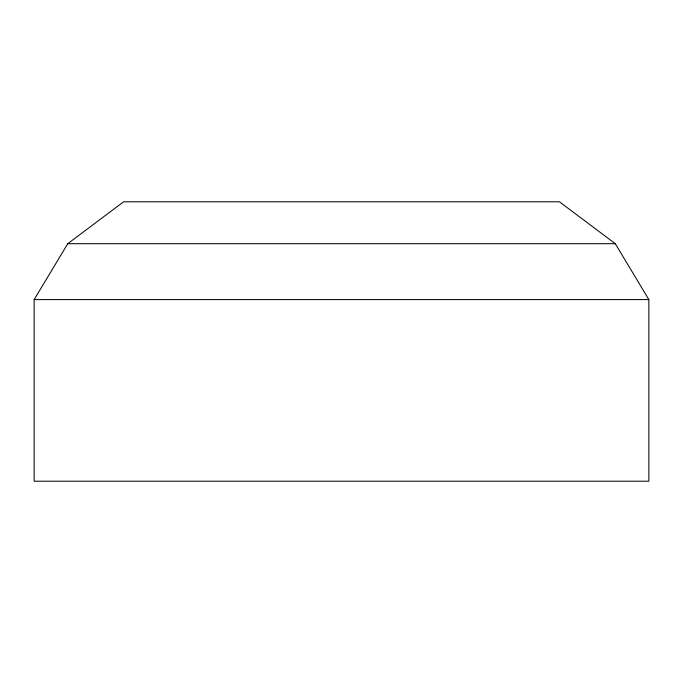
<?xml version="1.0" encoding="UTF-8"?>
<svg xmlns="http://www.w3.org/2000/svg" width="683" height="683" viewBox="0 0 683 683"><rect width="100%" height="100%" fill="white"/><g stroke="black" fill="none" stroke-linecap="round" stroke-linejoin="round"><path stroke-width="1.02" d="M34.15 299.589L67.762 243.703L123.623 201.792L559.428 201.792L615.298 243.703L648.85 299.589L648.85 481.208L34.15 481.208L34.15 299.589L648.85 299.589M67.762 243.703L615.298 243.703"/></g></svg>
